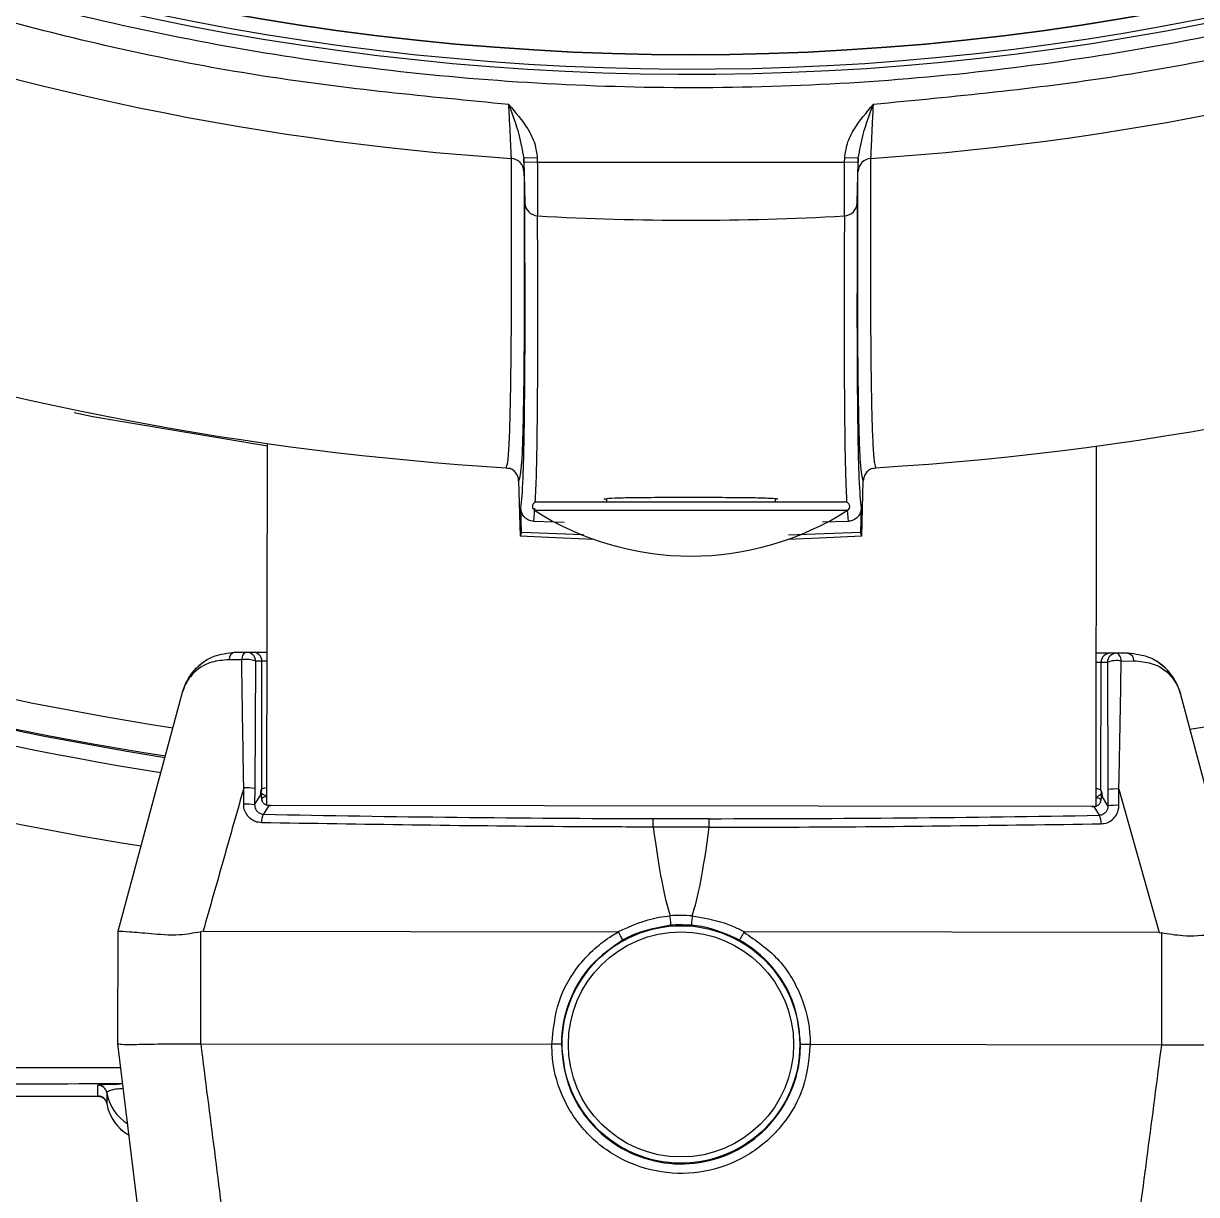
# Model space of a CAD drawing. Extents: x 6 to 134, y 3 to 97.
# Drawn here: x 128.106 to 129.408, y 37.366 to 38.666 of the extents above; entities that cross this region are included whole.
import ezdxf

# ---------------------------------------------------------------- set-up
doc = ezdxf.new("R2010")
doc.units = 0
doc.header["$MEASUREMENT"] = 0
doc.layers.add('OBJECT', color=7, linetype='CONTINUOUS')

msp = doc.modelspace()

# ---------------------------------------------------------------- linework, layer by layer
at = {"layer": 'OBJECT'}
for p, q in [((128.6759, 38.5169), (128.6609, 38.5165)), ((128.6611, 38.5118), (128.6609, 38.5165)), ((128.676, 38.5121), (128.6611, 38.5118)), ((128.6759, 38.5169), (128.676, 38.5121)), ((128.676, 38.5121), (129.0172, 38.5121)), ((129.0172, 38.5121), (129.0173, 38.5169)), ((129.0322, 38.5118), (129.0172, 38.5121)), ((129.0323, 38.5165), (129.0173, 38.5169)), ((129.0323, 38.5165), (129.0322, 38.5118)), ((128.3759, 37.7981), (128.3764, 38.1997)), ((129.2964, 38.1968), (129.2959, 37.7969)), ((128.6413, 38.1728), (128.6442, 38.1719)), ((129.0491, 38.1719), (129.0519, 38.1728)), ((128.6553, 38.1582), (128.657, 38.0968)), ((129.0363, 38.0968), (129.0379, 38.1582)), ((128.6755, 38.1348), (129.0178, 38.1348)), ((128.7529, 38.1378), (128.7529, 38.1348)), ((128.9404, 38.1348), (128.9404, 38.1378)), ((128.6585, 38.1008), (128.6578, 38.1277)), ((128.672, 38.1132), (128.6734, 38.1279)), ((128.6728, 38.1255), (129.0205, 38.1255)), ((129.0199, 38.1265), (129.0212, 38.1132)), ((129.0355, 38.1277), (129.0347, 38.1008)), ((128.7058, 38.1121), (128.672, 38.1132)), ((129.0212, 38.1132), (128.9927, 38.1123)), ((128.6585, 38.1008), (128.657, 38.0968)), ((128.7273, 38.0983), (128.6585, 38.1008)), ((129.0347, 38.1008), (128.9547, 38.098)), ((129.0363, 38.0968), (129.0347, 38.1008)), ((128.3402, 37.9679), (128.3533, 37.9679)), ((128.3533, 37.9679), (128.3603, 37.9679)), ((128.3603, 37.9679), (128.376, 37.9679)), ((129.3118, 37.9667), (129.2961, 37.9667)), ((129.3189, 37.9667), (129.3118, 37.9667)), ((129.332, 37.9667), (129.3189, 37.9667)), ((128.348, 37.9593), (128.3338, 37.9596)), ((128.3632, 37.9579), (128.3623, 37.8166)), ((128.3703, 37.9579), (128.3632, 37.9579)), ((128.3701, 37.8159), (128.3703, 37.9579)), ((128.3761, 37.9579), (128.3703, 37.9579)), ((129.2961, 37.9567), (129.3018, 37.9567)), ((129.3016, 37.8147), (129.3018, 37.9567)), ((129.3018, 37.9567), (129.3089, 37.9567)), ((129.3089, 37.9567), (129.3095, 37.8154)), ((129.3242, 37.9581), (129.3384, 37.9584)), ((128.2107, 37.6581), (128.2822, 37.9235)), ((129.4607, 37.6565), (129.3899, 37.9221)), ((128.3501, 37.799), (128.3501, 37.8171)), ((128.3623, 37.8166), (128.3622, 37.7984)), ((128.3622, 37.7984), (128.3693, 37.8103)), ((128.3693, 37.8103), (128.3693, 37.8127)), ((128.3694, 37.8146), (128.3701, 37.8159)), ((129.3024, 37.8134), (129.3016, 37.8147)), ((129.3024, 37.8091), (129.3024, 37.8115)), ((129.3095, 37.7973), (129.3024, 37.8091)), ((129.3095, 37.8154), (129.3095, 37.7973)), ((129.3217, 37.7978), (129.3216, 37.8159)), ((129.3216, 37.8159), (129.3664, 37.6566)), ((128.3705, 37.8033), (128.3703, 37.8029)), ((128.3778, 37.7978), (128.3719, 37.7879)), ((128.3779, 37.7978), (128.3778, 37.7978)), ((129.2917, 37.7967), (128.38, 37.7978)), ((129.2917, 37.7966), (128.38, 37.7978)), ((128.38, 37.7978), (128.38, 37.7978)), ((129.2917, 37.7967), (129.2917, 37.7966)), ((129.2938, 37.7967), (129.2939, 37.7966)), ((129.2939, 37.7966), (129.2998, 37.7868)), ((129.3013, 37.8021), (129.3015, 37.8017)), ((128.8048, 37.7831), (128.8669, 37.7831)), ((128.8047, 37.7737), (128.8047, 37.7737)), ((128.8669, 37.7736), (128.8047, 37.7737)), ((128.8669, 37.7736), (128.8669, 37.7736)), ((128.8235, 37.6751), (128.8235, 37.6751)), ((128.8479, 37.6751), (128.8479, 37.6751)), ((128.2105, 37.5331), (128.2107, 37.6581)), ((128.2107, 37.6581), (128.2107, 37.6581)), ((128.3022, 37.6575), (128.3021, 37.533)), ((128.305, 37.658), (128.3022, 37.6575)), ((128.305, 37.658), (128.7654, 37.6574)), ((129.3664, 37.6566), (128.906, 37.6572)), ((129.3664, 37.6566), (129.3691, 37.6561)), ((129.3691, 37.6561), (129.369, 37.5316)), ((128.2105, 37.5331), (128.2105, 37.5331)), ((128.2456, 37.2444), (128.2105, 37.5331)), ((128.3021, 37.533), (128.3023, 37.533)), ((128.3023, 37.533), (128.6921, 37.5325)), ((128.6921, 37.5325), (128.6921, 37.5325)), ((129.3688, 37.5316), (128.9789, 37.5321)), ((128.9789, 37.5321), (128.9789, 37.5321)), ((129.369, 37.5316), (129.3688, 37.5316)), ((128.1882, 37.4751), (128.1882, 37.4869)), ((127.8, 37.4748), (128.1882, 37.4748)), ((128.1882, 37.4748), (128.1882, 37.4751)), ((128.198, 37.4786), (128.198, 37.4668)), ((128.198, 37.4668), (128.198, 37.4665))]:
    msp.add_line(p, q, dxfattribs=at)
at = {"layer": 'OBJECT', "flags": 128}
for points in [[(128.3764, 38.1967), (128.1824, 38.2295), (128.1618, 38.2337)], [(128.739, 38.0932), (128.7043, 38.0945), (128.657, 38.0968)], [(129.0363, 38.0968), (128.9889, 38.0945), (128.9542, 38.0932)], [(128.348, 37.9593), (128.3482, 37.9611), (128.3486, 37.9627), (128.3491, 37.9642), (128.3498, 37.9655), (128.3505, 37.9665), (128.3514, 37.9673), (128.3523, 37.9677), (128.3533, 37.9679)], [(129.3242, 37.9581), (129.324, 37.9598), (129.3236, 37.9615), (129.3231, 37.963), (129.3224, 37.9642), (129.3216, 37.9653), (129.3208, 37.9661), (129.3198, 37.9665), (129.3189, 37.9667)]]:
    msp.add_lwpolyline(points, dxfattribs=at)
at = {"layer": 'OBJECT'}
for radius in [0.1319, 0.125]:
    msp.add_circle((128.8355, 37.5323), radius, dxfattribs=at)
for centre, radius, start, end in [((128.8466, 41.5165), 3.0068, 199.6027, 266.1975), ((128.8466, 41.5165), 3.0068, 273.8025, 340.2009), ((128.8466, 41.5165), 2.901, 241.6184, 294.5249), ((128.8461, 41.517), 2.8855, 242.0886, 297.9114), ((128.8461, 41.517), 2.8851, 242.0886, 297.9114), ((128.8466, 41.5165), 2.9067, 241.4467, 294.6952), ((128.8466, 41.5165), 3.35, 273.5142, 305.5044), ((128.8466, 41.5165), 3.35, 237.3612, 266.4858), ((128.6463, 38.5014), 0.0149, 1.6923, 86.4323), ((129.047, 38.5014), 0.0149, 93.5677, 178.3077), ((128.8406, 41.5323), 3.6926, 235.0879, 261.1341), ((128.8406, 41.5323), 3.6926, 278.7208, 304.6271), ((128.8406, 41.5323), 3.7247, 235.0879, 261.0804), ((128.6771, 38.4674), 0.0149, 181.6948, 267.046), ((129.0162, 38.4674), 0.0149, 272.954, 358.3052), ((128.8466, 41.5165), 3.0688, 266.8184, 273.1816), ((128.8473, 41.5388), 3.7511, 238.2098, 260.9632), ((128.8473, 41.5388), 3.7337, 238.8331, 260.9913), ((128.8473, 41.5388), 3.8351, 239.8814, 260.8304), ((128.6755, 38.1298), 0.005, 90, 237.4319), ((129.0178, 38.1298), 0.005, 302.5681, 90), ((128.8466, 38.3977), 0.323, 237.4319, 302.5681), ((128.3419, 37.96), 0.00813, 102.1245, 182.3554), ((128.3532, 37.9579), 0.00999, 359.8889, 89.8888), ((128.3603, 37.9579), 0.00999, 359.8889, 89.8888), ((129.3118, 37.9567), 0.00999, 89.9675, 179.9674), ((129.3189, 37.9567), 0.00999, 89.9675, 179.9674), ((129.3302, 37.9587), 0.00813, 357.5009, 77.7319), ((128.3401, 37.9079), 0.06, 120.5624, 138.45), ((128.3529, 37.9302), 0.0296, 69.6238, 99.7065), ((129.3191, 37.929), 0.0296, 80.1498, 110.2325), ((129.3319, 37.9067), 0.06, 41.5178, 59.2939), ((129.3319, 37.9067), 0.06, 14.9282, 17.9456), ((128.3532, 37.7494), 0.0678, 82.315, 92.6084), ((128.3602, 37.8158), 0.00992, 336.5805, 0.1976), ((129.3115, 37.8147), 0.00992, 179.6587, 203.2759), ((129.3184, 37.7482), 0.0678, 87.2479, 97.5413), ((128.3531, 37.7313), 0.0678, 82.3149, 92.6083), ((129.3184, 37.7301), 0.0678, 87.2481, 97.5414), ((128.385, 37.7801), 0.0153, 149.1421, 185.924), ((129.2867, 37.779), 0.0153, 353.9324, 30.7142), ((128.8355, 37.5327), 0.1429, 85.0344, 94.8219), ((128.1882, 37.4769), 0.01, 9.5993, 90.0034), ((128.1882, 37.4651), 0.01, 9.5993, 90.0034), ((128.2473, 37.4869), 0.05, 189.5971, 238.6816), ((128.2473, 37.4751), 0.05, 189.5972, 240.7229), ((128.2473, 37.475), 0.05, 189.7317, 240.7451)]:
    msp.add_arc(centre, radius, start, end, dxfattribs=at)
for centre, major_axis, ratio, start_param, end_param in [((128.3569, 37.827), (-0.008, 0.0234), 0.411517, 3.54502, 3.919031), ((128.3668, 37.827), (-0.0019, 0.016), 0.100662, 3.339482, 3.812184), ((128.3756, 37.8041), (-0.004, 0.0117), 0.411517, 0.876129, 1.497694), ((128.3851, 37.8157), (0.015, 0), 0.145814, 2.233983, 3.089233), ((129.2867, 37.8146), (0.015, 0), 0.145814, 0.05236, 0.90761), ((129.2962, 37.8029), (0.004, 0.0117), 0.411517, 4.785491, 5.407056), ((129.305, 37.8258), (0.002, 0.016), 0.100662, 2.471001, 2.943703), ((129.3149, 37.8258), (0.008, 0.0234), 0.411517, 2.364154, 2.738165), ((128.38, 37.7995), (0.02, 0), 0.087489, 4.599764, 4.712389), ((129.2917, 37.7984), (0.02, 0), 0.087489, 4.712389, 4.825014), ((128.8361, 37.9776), (2.2237, -0.0028), 0.08749, 4.50219, 4.698427), ((128.8361, 37.9776), (2.2237, -0.0028), 0.08749, 4.726351, 4.922588), ((128.8621, 58.7504), (0.0264, 21.0931), 0.014063, 3.03651, 3.100472), ((128.8621, 58.7504), (0.0264, 21.0931), 0.014063, 3.182713, 3.246675)]:
    msp.add_ellipse(centre, major_axis=major_axis, ratio=ratio, start_param=start_param, end_param=end_param, dxfattribs=at)
for points, knots in [([(128.6444, 38.5762), (128.554, 38.5849), (128.3718, 38.6023), (128.1009, 38.661), (127.8318, 38.7446), (127.5683, 38.8558), (127.3143, 38.9934), (127.0741, 39.156), (126.851, 39.3413), (126.648, 39.5469), (126.4677, 39.7688), (126.3124, 40.0039), (126.1805, 40.2477), (126.1129, 40.4179), (126.0794, 40.5023)], [0, 0, 0, 0, 0.080292, 0.161895, 0.244722, 0.329339, 0.414466, 0.5, 0.585539, 0.670666, 0.755278, 0.83811, 0.919711, 1, 1, 1, 1]), ([(131.6083, 40.4874), (131.5745, 40.4036), (131.5063, 40.2345), (131.3739, 39.9924), (131.2182, 39.7591), (131.038, 39.5389), (130.8353, 39.335), (130.6127, 39.1512), (130.3733, 38.9901), (130.1203, 38.8536), (129.8579, 38.7434), (129.59, 38.6604), (129.3203, 38.6022), (129.1388, 38.5848), (129.0488, 38.5762)], [0, 0, 0, 0, 0.080321, 0.16194, 0.244772, 0.329378, 0.414487, 0.5, 0.585518, 0.670628, 0.755228, 0.838065, 0.919682, 1, 1, 1, 1]), ([(130.0673, 38.862), (129.9649, 38.8189), (129.7579, 38.7319), (129.4283, 38.6469), (129.0874, 38.5977), (128.7403, 38.5899), (128.3948, 38.6229), (128.0583, 38.6967), (127.7358, 38.8053), (127.5356, 38.9071), (127.4366, 38.9575)], [0, 0, 0, 0, 0.122008, 0.246545, 0.372827, 0.5, 0.627173, 0.753455, 0.877992, 1, 1, 1, 1]), ([(128.6472, 38.5163), (128.6472, 38.5179), (128.647, 38.5211), (128.6465, 38.5347), (128.6457, 38.5498), (128.645, 38.5637), (128.6446, 38.5719), (128.6444, 38.5762)], [0, 0, 0, 0, 0.243103, 0.499287, 0.717499, 0.850804, 1, 1, 1, 1]), ([(128.6444, 38.5762), (128.6485, 38.5651), (128.6557, 38.545), (128.6593, 38.5253), (128.6609, 38.5165)], [0, 0, 0, 0, 0.552241, 1, 1, 1, 1]), ([(128.6444, 38.5762), (128.6518, 38.5675), (128.6632, 38.5542), (128.6738, 38.5335), (128.6753, 38.5222), (128.6759, 38.5169)], [0, 0, 0, 0, 0.500812, 0.766655, 1, 1, 1, 1]), ([(129.0173, 38.5169), (129.018, 38.5222), (129.0194, 38.5335), (129.0301, 38.5542), (129.0414, 38.5675), (129.0488, 38.5762)], [0, 0, 0, 0, 0.233233, 0.499189, 1, 1, 1, 1]), ([(129.0323, 38.5165), (129.0339, 38.5253), (129.0375, 38.545), (129.0448, 38.5651), (129.0488, 38.5762)], [0, 0, 0, 0, 0.447759, 1, 1, 1, 1]), ([(129.0488, 38.5762), (129.0486, 38.5719), (129.0482, 38.5637), (129.0475, 38.5498), (129.0468, 38.5347), (129.0462, 38.5211), (129.0461, 38.5179), (129.046, 38.5163)], [0, 0, 0, 0, 0.149214, 0.282542, 0.500809, 0.756933, 1, 1, 1, 1]), ([(128.6413, 38.1728), (128.642, 38.1741), (128.6433, 38.1768), (128.6449, 38.1988), (128.6461, 38.234), (128.6469, 38.284), (128.6474, 38.3488), (128.6475, 38.4252), (128.6473, 38.4863), (128.6472, 38.5163)], [0, 0, 0, 0, 0.144222, 0.287378, 0.429468, 0.575454, 0.722208, 0.863723, 1, 1, 1, 1]), ([(128.6609, 38.5165), (128.661, 38.5128), (128.6612, 38.5055), (128.6612, 38.5031), (128.6612, 38.5019)], [0, 0, 0, 0, 0.498577, 1, 1, 1, 1]), ([(128.6611, 38.5118), (128.6612, 38.5063), (128.6615, 38.4953), (128.6618, 38.4812), (128.6621, 38.4706), (128.6621, 38.4681), (128.6621, 38.4669)], [0, 0, 0, 0, 0.250501, 0.500077, 0.750009, 1, 1, 1, 1]), ([(128.676, 38.5121), (128.6761, 38.5078), (128.6761, 38.4995), (128.6762, 38.4856), (128.6763, 38.4706), (128.6763, 38.4572), (128.6763, 38.454), (128.6763, 38.4524)], [0, 0, 0, 0, 0.150463, 0.284207, 0.500795, 0.757106, 1, 1, 1, 1]), ([(129.0169, 38.4524), (129.0169, 38.454), (129.0169, 38.4572), (129.017, 38.4706), (129.0171, 38.4856), (129.0171, 38.4995), (129.0172, 38.5078), (129.0172, 38.5121)], [0, 0, 0, 0, 0.242986, 0.499423, 0.715904, 0.849593, 1, 1, 1, 1]), ([(129.0311, 38.4669), (129.0311, 38.4682), (129.0312, 38.4706), (129.0314, 38.4812), (129.0318, 38.4954), (129.032, 38.5063), (129.0322, 38.5118)], [0, 0, 0, 0, 0.250427, 0.500042, 0.749985, 1, 1, 1, 1]), ([(129.032, 38.5019), (129.032, 38.5031), (129.0321, 38.5055), (129.0322, 38.5128), (129.0323, 38.5165)], [0, 0, 0, 0, 0.498254, 1, 1, 1, 1]), ([(129.046, 38.5163), (129.0459, 38.49), (129.0457, 38.4365), (129.0458, 38.3677), (129.0461, 38.3069), (129.0467, 38.2575), (129.0476, 38.2194), (129.0487, 38.1927), (129.0502, 38.1758), (129.0514, 38.1738), (129.052, 38.1728)], [0, 0, 0, 0, 0.118989, 0.241992, 0.369009, 0.500039, 0.623805, 0.748387, 0.873785, 1, 1, 1, 1]), ([(128.6612, 38.5019), (128.6614, 38.4486), (128.6617, 38.3422), (128.6607, 38.2378), (128.6588, 38.1703), (128.6565, 38.1622), (128.6553, 38.1582)], [0, 0, 0, 0, 0.249972, 0.5, 0.749997, 1, 1, 1, 1]), ([(129.0379, 38.1582), (129.0367, 38.1623), (129.0345, 38.1703), (129.0325, 38.2378), (129.0315, 38.3422), (129.0319, 38.4487), (129.032, 38.5019)], [0, 0, 0, 0, 0.25003, 0.5000579, 0.7500548, 1, 1, 1, 1]), ([(128.6578, 38.1277), (128.6587, 38.1365), (128.6604, 38.1541), (128.6619, 38.2243), (128.6626, 38.3238), (128.6623, 38.4192), (128.6621, 38.4669)], [0, 0, 0, 0, 0.250003, 0.5, 0.750017, 1, 1, 1, 1]), ([(129.0311, 38.4669), (129.031, 38.4192), (129.0307, 38.3238), (129.0314, 38.2243), (129.0328, 38.1541), (129.0346, 38.1365), (129.0355, 38.1277)], [0, 0, 0, 0, 0.249981, 0.5, 0.749995, 1, 1, 1, 1]), ([(128.6738, 38.1344), (128.6743, 38.1441), (128.6752, 38.164), (128.676, 38.2135), (128.6766, 38.2784), (128.6767, 38.3574), (128.6764, 38.4212), (128.6763, 38.4524)], [0, 0, 0, 0, 0.1905705, 0.3911125, 0.6018876, 0.80485, 1, 1, 1, 1]), ([(129.0169, 38.4524), (129.0168, 38.4256), (129.0166, 38.3709), (129.0166, 38.3009), (129.0169, 38.2401), (129.0175, 38.1912), (129.0184, 38.1553), (129.0191, 38.1408), (129.0194, 38.1345)], [0, 0, 0, 0, 0.166187, 0.338091, 0.515711, 0.692033, 0.864081, 1, 1, 1, 1]), ([(128.6553, 38.1582), (128.6551, 38.1599), (128.6548, 38.1624), (128.6534, 38.1654), (128.6519, 38.1675), (128.6502, 38.1693), (128.6481, 38.1707), (128.6462, 38.1718), (128.6448, 38.172), (128.6442, 38.1721)], [0, 0, 0, 0, 0.262812, 0.392801, 0.522791, 0.652781, 0.78277, 0.91276, 1, 1, 1, 1]), ([(129.049, 38.1721), (129.0483, 38.172), (129.0469, 38.1717), (129.0448, 38.1705), (129.0428, 38.1691), (129.0411, 38.1672), (129.0397, 38.1651), (129.0383, 38.1622), (129.0381, 38.1598), (129.0379, 38.1582)], [0, 0, 0, 0, 0.104719, 0.234728, 0.364736, 0.494744, 0.624752, 0.75476, 1, 1, 1, 1]), ([(128.7501, 38.1379), (128.7512, 38.1382), (128.7533, 38.1389), (128.7699, 38.1396), (128.7944, 38.1399), (128.825, 38.14), (128.858, 38.14), (128.8896, 38.1399), (128.9167, 38.1397), (128.935, 38.1391), (128.9437, 38.1385), (128.9423, 38.138), (128.9419, 38.1378)], [0, 0, 0, 0, 0.107412, 0.214826, 0.322197, 0.429559, 0.53693, 0.644304, 0.751677, 0.859042, 0.966405, 1, 1, 1, 1]), ([(128.672, 38.1132), (128.671, 38.1133), (128.669, 38.1135), (128.6663, 38.1146), (128.6639, 38.116), (128.6613, 38.1182), (128.6595, 38.1208), (128.6581, 38.1243), (128.6579, 38.1263), (128.6578, 38.1277)], [0, 0, 0, 0, 0.152014, 0.292182, 0.422092, 0.539465, 0.752424, 0.83608, 1, 1, 1, 1]), ([(129.0355, 38.1277), (129.0353, 38.1263), (129.0351, 38.1241), (129.0338, 38.121), (129.0322, 38.1187), (129.0301, 38.1166), (129.028, 38.1151), (129.025, 38.1137), (129.0227, 38.1134), (129.0212, 38.1132)], [0, 0, 0, 0, 0.171867, 0.256719, 0.427736, 0.526487, 0.655, 0.783432, 1, 1, 1, 1]), ([(128.2822, 37.9235), (128.2822, 37.9236), (128.2824, 37.9244), (128.2832, 37.927), (128.2863, 37.9355), (128.2953, 37.9498), (128.3138, 37.9646), (128.3322, 37.9669), (128.3402, 37.9679)], [0, 0, 0, 0, 0.00366, 0.034965, 0.112488, 0.381452, 0.732443, 1, 1, 1, 1]), ([(129.3899, 37.9221), (129.3899, 37.9222), (129.3896, 37.923), (129.3889, 37.9256), (129.3858, 37.9341), (129.3768, 37.9485), (129.3583, 37.9633), (129.3399, 37.9657), (129.332, 37.9667)], [0, 0, 0, 0, 0.00366, 0.034965, 0.112488, 0.381452, 0.732443, 1, 1, 1, 1]), ([(128.3338, 37.9596), (128.3271, 37.959), (128.31, 37.9575), (128.2921, 37.9444), (128.2844, 37.9313), (128.2824, 37.9242), (128.2822, 37.9236), (128.2822, 37.9235)], [0, 0, 0, 0, 0.244744, 0.626729, 0.967928, 0.996144, 1, 1, 1, 1]), ([(128.3501, 37.8171), (128.35, 37.8238), (128.3497, 37.8437), (128.3491, 37.877), (128.3486, 37.9106), (128.3482, 37.9381), (128.348, 37.9522), (128.348, 37.9593)], [0, 0, 0, 0, 0.1396716, 0.4190385, 0.6986731, 0.8493073, 1, 1, 1, 1]), ([(129.3216, 37.8159), (129.3218, 37.8226), (129.3225, 37.8558), (129.3233, 37.9034), (129.324, 37.9439), (129.3242, 37.9581)], [0, 0, 0, 0, 0.1396833, 0.6986629, 1, 1, 1, 1]), ([(129.3384, 37.9584), (129.345, 37.9578), (129.3621, 37.9562), (129.38, 37.943), (129.3876, 37.9299), (129.3897, 37.9228), (129.3899, 37.9222), (129.3899, 37.9221)], [0, 0, 0, 0, 0.244744, 0.626729, 0.967928, 0.996144, 1, 1, 1, 1]), ([(128.3501, 37.8171), (128.3426, 37.7906), (128.3276, 37.7375), (128.3125, 37.6845), (128.305, 37.658)], [0, 0, 0, 0, 0.499998, 1, 1, 1, 1]), ([(128.3691, 37.8113), (128.3693, 37.8113), (128.3698, 37.8111), (128.3729, 37.8095), (128.3751, 37.8077), (128.3758, 37.8078), (128.3759, 37.8078)], [0, 0, 0, 0, 0.276385, 0.561762, 0.909296, 1, 1, 1, 1]), ([(128.3693, 37.8127), (128.3693, 37.813), (128.3693, 37.8136), (128.3693, 37.8142), (128.3694, 37.8145), (128.3694, 37.8146), (128.3694, 37.8146)], [0, 0, 0, 0, 0.4410791, 0.8221047, 0.939417, 1, 1, 1, 1]), ([(128.37, 37.8056), (128.3707, 37.8061), (128.3722, 37.8072), (128.3746, 37.808), (128.376, 37.8077), (128.3762, 37.8077)], [0, 0, 0, 0, 0.371591, 0.901161, 1, 1, 1, 1]), ([(129.3027, 37.8102), (129.3024, 37.8101), (129.3019, 37.81), (129.2988, 37.8083), (129.2966, 37.8065), (129.296, 37.8067), (129.2959, 37.8067)], [0, 0, 0, 0, 0.276385, 0.561762, 0.909296, 1, 1, 1, 1]), ([(129.2963, 37.8064), (129.2969, 37.8064), (129.2985, 37.8064), (129.3005, 37.8055), (129.3016, 37.8046), (129.3019, 37.8043)], [0, 0, 0, 0, 0.285832, 0.785396, 1, 1, 1, 1]), ([(129.3024, 37.8115), (129.3024, 37.8118), (129.3024, 37.8124), (129.3024, 37.813), (129.3024, 37.8133), (129.3024, 37.8134), (129.3024, 37.8134)], [0, 0, 0, 0, 0.441079, 0.822105, 0.939417, 1, 1, 1, 1]), ([(128.3698, 37.7785), (128.3675, 37.7788), (128.363, 37.7793), (128.357, 37.783), (128.3525, 37.7884), (128.3503, 37.7941), (128.3501, 37.7977), (128.3501, 37.799)], [0, 0, 0, 0, 0.219062, 0.43802, 0.659218, 0.879999, 1, 1, 1, 1]), ([(128.3622, 37.7984), (128.3623, 37.7972), (128.3625, 37.7948), (128.3643, 37.7917), (128.3669, 37.7893), (128.3697, 37.7881), (128.3714, 37.788), (128.3719, 37.7879)], [0, 0, 0, 0, 0.219004, 0.437501, 0.669165, 0.907193, 1, 1, 1, 1]), ([(128.3778, 37.7978), (128.3772, 37.7978), (128.3759, 37.7979), (128.3739, 37.7987), (128.3717, 37.8004), (128.3708, 37.8019), (128.3703, 37.8029)], [0, 0, 0, 0, 0.116463, 0.269448, 0.542695, 1, 1, 1, 1]), ([(128.38, 37.7978), (128.3798, 37.7978), (128.3791, 37.7978), (128.3784, 37.7978), (128.3779, 37.7978)], [0, 0, 0, 0, 0.250072, 1, 1, 1, 1]), ([(129.2938, 37.7967), (129.2937, 37.7967), (129.293, 37.7967), (129.2922, 37.7967), (129.2917, 37.7967)], [0, 0, 0, 0, 0.25003, 1, 1, 1, 1]), ([(129.2939, 37.7966), (129.2945, 37.7967), (129.2958, 37.7968), (129.2978, 37.7976), (129.3001, 37.7992), (129.3009, 37.8008), (129.3015, 37.8017)], [0, 0, 0, 0, 0.116463, 0.269448, 0.542695, 1, 1, 1, 1]), ([(129.3095, 37.7973), (129.3094, 37.7961), (129.3092, 37.7937), (129.3074, 37.7905), (129.3048, 37.7881), (129.302, 37.7869), (129.3003, 37.7868), (129.2998, 37.7868)], [0, 0, 0, 0, 0.219004, 0.437501, 0.669165, 0.907193, 1, 1, 1, 1]), ([(129.3019, 37.7773), (129.3042, 37.7776), (129.3087, 37.7781), (129.3147, 37.7818), (129.3192, 37.7872), (129.3214, 37.7929), (129.3216, 37.7965), (129.3217, 37.7978)], [0, 0, 0, 0, 0.219062, 0.43802, 0.659218, 0.879999, 1, 1, 1, 1]), ([(128.8047, 37.7737), (128.7981, 37.7737), (128.7647, 37.7738), (128.6187, 37.7745), (128.4811, 37.7767), (128.3698, 37.7785)], [0, 0, 0, 0, 0.045653, 0.228294, 1, 1, 1, 1]), ([(128.8047, 37.7737), (128.8047, 37.7748), (128.8047, 37.7771), (128.8047, 37.78), (128.8048, 37.782), (128.8048, 37.7829), (128.8048, 37.7831), (128.8048, 37.7831)], [0, 0, 0, 0, 0.2359167, 0.4718332, 0.7077531, 0.9254152, 1, 1, 1, 1]), ([(128.8669, 37.7736), (128.8669, 37.7747), (128.8669, 37.777), (128.8669, 37.7799), (128.8669, 37.782), (128.8669, 37.7828), (128.8669, 37.783), (128.8669, 37.7831)], [0, 0, 0, 0, 0.235917, 0.471833, 0.707753, 0.925415, 1, 1, 1, 1]), ([(128.8669, 37.7736), (128.8736, 37.7736), (128.9069, 37.7736), (129.053, 37.7739), (129.1906, 37.7758), (129.3019, 37.7773)], [0, 0, 0, 0, 0.045653, 0.228294, 1, 1, 1, 1]), ([(128.7654, 37.6574), (128.7802, 37.6641), (128.799, 37.6725), (128.8193, 37.6747), (128.8235, 37.6751)], [0, 0, 0, 0, 0.791837, 1, 1, 1, 1]), ([(128.8244, 37.6646), (128.8244, 37.6647), (128.8244, 37.6647), (128.8243, 37.6652), (128.8243, 37.6663), (128.8241, 37.6687), (128.8238, 37.6718), (128.8236, 37.674), (128.8235, 37.6751)], [0, 0, 0, 0, 0.1017586, 0.1602435, 0.3701834, 0.5801224, 0.7900612, 1, 1, 1, 1]), ([(128.8479, 37.6751), (128.8478, 37.674), (128.8476, 37.6717), (128.8473, 37.6687), (128.8471, 37.6663), (128.8471, 37.6652), (128.847, 37.6647), (128.847, 37.6647), (128.847, 37.6646)], [0, 0, 0, 0, 0.209939, 0.419878, 0.629817, 0.839756, 0.898241, 1, 1, 1, 1]), ([(128.8479, 37.6751), (128.864, 37.6723), (128.8843, 37.6688), (128.9023, 37.6592), (128.906, 37.6572)], [0, 0, 0, 0, 0.79181, 1, 1, 1, 1]), ([(128.8244, 37.6646), (128.8096, 37.6621), (128.7909, 37.6589), (128.7744, 37.6502), (128.771, 37.6484)], [0, 0, 0, 0, 0.796377, 1, 1, 1, 1]), ([(128.847, 37.6646), (128.8403, 37.6649), (128.8328, 37.6653), (128.8252, 37.6647), (128.8244, 37.6646)], [0, 0, 0, 0, 0.8861176, 1, 1, 1, 1]), ([(128.9003, 37.6482), (128.8866, 37.6544), (128.8694, 37.6622), (128.8508, 37.6642), (128.847, 37.6646)], [0, 0, 0, 0, 0.796377, 1, 1, 1, 1]), ([(128.2107, 37.6581), (128.2109, 37.6581), (128.2117, 37.6583), (128.2217, 37.6575), (128.2455, 37.6559), (128.2742, 37.6528), (128.2944, 37.6562), (128.3022, 37.6575)], [0, 0, 0, 0, 0.097508, 0.351331, 0.599304, 0.843154, 1, 1, 1, 1]), ([(128.6921, 37.5325), (128.6937, 37.5485), (128.6969, 37.5805), (128.7215, 37.623), (128.7475, 37.6466), (128.7637, 37.6559), (128.766, 37.6572)], [0, 0, 0, 0, 0.3155681, 0.6311016, 0.9475881, 1, 1, 1, 1]), ([(128.771, 37.6484), (128.7587, 37.6398), (128.734, 37.6227), (128.7105, 37.5834), (128.7031, 37.5518), (128.7028, 37.5348), (128.7028, 37.5327)], [0, 0, 0, 0, 0.318291, 0.636578, 0.954854, 1, 1, 1, 1]), ([(128.766, 37.6572), (128.7659, 37.6572), (128.7659, 37.6573), (128.7657, 37.6574), (128.7656, 37.6574), (128.7654, 37.6574), (128.7654, 37.6574)], [0, 0, 0, 0, 0.159851, 0.363921, 0.750554, 1, 1, 1, 1]), ([(128.771, 37.6484), (128.771, 37.6484), (128.771, 37.6484), (128.7708, 37.6487), (128.7702, 37.6496), (128.7691, 37.6516), (128.7676, 37.6542), (128.7665, 37.6562), (128.766, 37.6572)], [0, 0, 0, 0, 0.048564, 0.14016, 0.355136, 0.570096, 0.785048, 1, 1, 1, 1]), ([(128.9054, 37.657), (128.9049, 37.656), (128.9038, 37.6541), (128.9023, 37.6514), (128.9011, 37.6494), (128.9005, 37.6485), (128.9004, 37.6483), (128.9003, 37.6482), (128.9003, 37.6482)], [0, 0, 0, 0, 0.214952, 0.429904, 0.644864, 0.85984, 0.951436, 1, 1, 1, 1]), ([(128.906, 37.6572), (128.9059, 37.6572), (128.9058, 37.6572), (128.9056, 37.6572), (128.9055, 37.6571), (128.9054, 37.657), (128.9054, 37.657)], [0, 0, 0, 0, 0.344879, 0.691965, 0.85965, 1, 1, 1, 1]), ([(128.9054, 37.657), (128.9186, 37.6479), (128.9451, 37.6296), (128.9706, 37.5874), (128.9786, 37.5532), (128.9789, 37.5347), (128.9789, 37.5321)], [0, 0, 0, 0, 0.3151069, 0.6329439, 0.9497911, 1, 1, 1, 1]), ([(129.4607, 37.6565), (129.4605, 37.6566), (129.4596, 37.6568), (129.4497, 37.656), (129.4259, 37.6544), (129.3972, 37.6514), (129.377, 37.6548), (129.3691, 37.6561)], [0, 0, 0, 0, 0.097508, 0.351331, 0.599304, 0.843154, 1, 1, 1, 1]), ([(128.9683, 37.5324), (128.9668, 37.5473), (128.9639, 37.5772), (128.941, 37.6168), (128.9169, 37.6386), (128.9022, 37.6471), (128.9003, 37.6482)], [0, 0, 0, 0, 0.31781, 0.635605, 0.953792, 1, 1, 1, 1]), ([(128.2105, 37.5331), (128.2119, 37.5328), (128.2146, 37.5322), (128.2354, 37.5324), (128.2651, 37.5331), (128.29, 37.533), (128.3021, 37.533)], [0, 0, 0, 0, 0.253584, 0.507165, 0.760847, 1, 1, 1, 1]), ([(128.3023, 37.533), (128.3124, 37.4536), (128.3298, 37.3172), (128.3473, 37.1808), (128.3546, 37.1237)], [0, 0, 0, 0, 0.581449, 1, 1, 1, 1]), ([(128.7028, 37.5327), (128.7028, 37.5327), (128.7027, 37.5327), (128.7024, 37.5326), (128.7011, 37.5326), (128.6986, 37.5325), (128.6955, 37.5325), (128.6933, 37.5325), (128.6921, 37.5325)], [0, 0, 0, 0, 0.032876, 0.16613, 0.374661, 0.583123, 0.791561, 1, 1, 1, 1]), ([(128.9789, 37.5321), (128.9774, 37.5161), (128.9743, 37.4842), (128.9498, 37.4415), (128.9138, 37.4089), (128.8685, 37.3901), (128.8195, 37.3872), (128.7722, 37.4007), (128.732, 37.4291), (128.7038, 37.4691), (128.693, 37.5058), (128.6923, 37.5271), (128.6921, 37.5325)], [0, 0, 0, 0, 0.106547, 0.213092, 0.319763, 0.426916, 0.534499, 0.642267, 0.74996, 0.857311, 0.964156, 1, 1, 1, 1]), ([(128.7028, 37.5327), (128.7042, 37.5178), (128.7071, 37.488), (128.7298, 37.4482), (128.7634, 37.4179), (128.8054, 37.4005), (128.8507, 37.3979), (128.8943, 37.4105), (128.9314, 37.4369), (128.9574, 37.4739), (128.9674, 37.5078), (128.9681, 37.5275), (128.9683, 37.5324)], [0, 0, 0, 0, 0.107261, 0.214528, 0.321699, 0.428911, 0.536129, 0.643313, 0.750517, 0.857741, 0.964919, 1, 1, 1, 1]), ([(128.9789, 37.5321), (128.9778, 37.5321), (128.9755, 37.5321), (128.9724, 37.5322), (128.97, 37.5322), (128.9687, 37.5323), (128.9683, 37.5324), (128.9683, 37.5324), (128.9683, 37.5324)], [0, 0, 0, 0, 0.208439, 0.416877, 0.625339, 0.83387, 0.967124, 1, 1, 1, 1]), ([(129.3688, 37.5316), (129.3585, 37.4523), (129.3407, 37.3159), (129.3229, 37.1795), (129.3155, 37.1224)], [0, 0, 0, 0, 0.581449, 1, 1, 1, 1]), ([(129.4605, 37.5315), (129.4592, 37.5312), (129.4564, 37.5307), (129.4356, 37.5309), (129.4059, 37.5317), (129.3811, 37.5317), (129.369, 37.5316)], [0, 0, 0, 0, 0.253584, 0.507165, 0.760847, 1, 1, 1, 1]), ([(127.7788, 37.5061), (127.8161, 37.5062), (127.8906, 37.5063), (128.0349, 37.5065), (128.1436, 37.5066), (128.2137, 37.5067)], [0, 0, 0, 0, 0.261872, 0.524048, 1, 1, 1, 1]), ([(128.2159, 37.4886), (128.1507, 37.4883), (128.0096, 37.4877), (127.8733, 37.4868), (127.8, 37.4863)], [0, 0, 0, 0, 0.462266, 1, 1, 1, 1]), ([(128.1882, 37.4869), (128.1885, 37.4872), (128.1889, 37.4876), (128.1983, 37.4881), (128.2084, 37.4883), (128.213, 37.4884)], [0, 0, 0, 0, 0.497188, 0.771511, 1, 1, 1, 1]), ([(128.2166, 37.4833), (128.2136, 37.483), (128.2058, 37.4824), (128.1986, 37.4802), (128.1983, 37.4792), (128.198, 37.4786)], [0, 0, 0, 0, 0.179531, 0.459512, 1, 1, 1, 1]), ([(128.1882, 37.4748), (128.1893, 37.4747), (128.1916, 37.4745), (128.1946, 37.4728), (128.1968, 37.4703), (128.1978, 37.468), (128.198, 37.4667), (128.198, 37.4665)], [0, 0, 0, 0, 0.240731, 0.481462, 0.722215, 0.952199, 1, 1, 1, 1])]:
    msp.add_open_spline(points, degree=3, knots=knots, dxfattribs=at)

doc.saveas('drawing.dxf')
